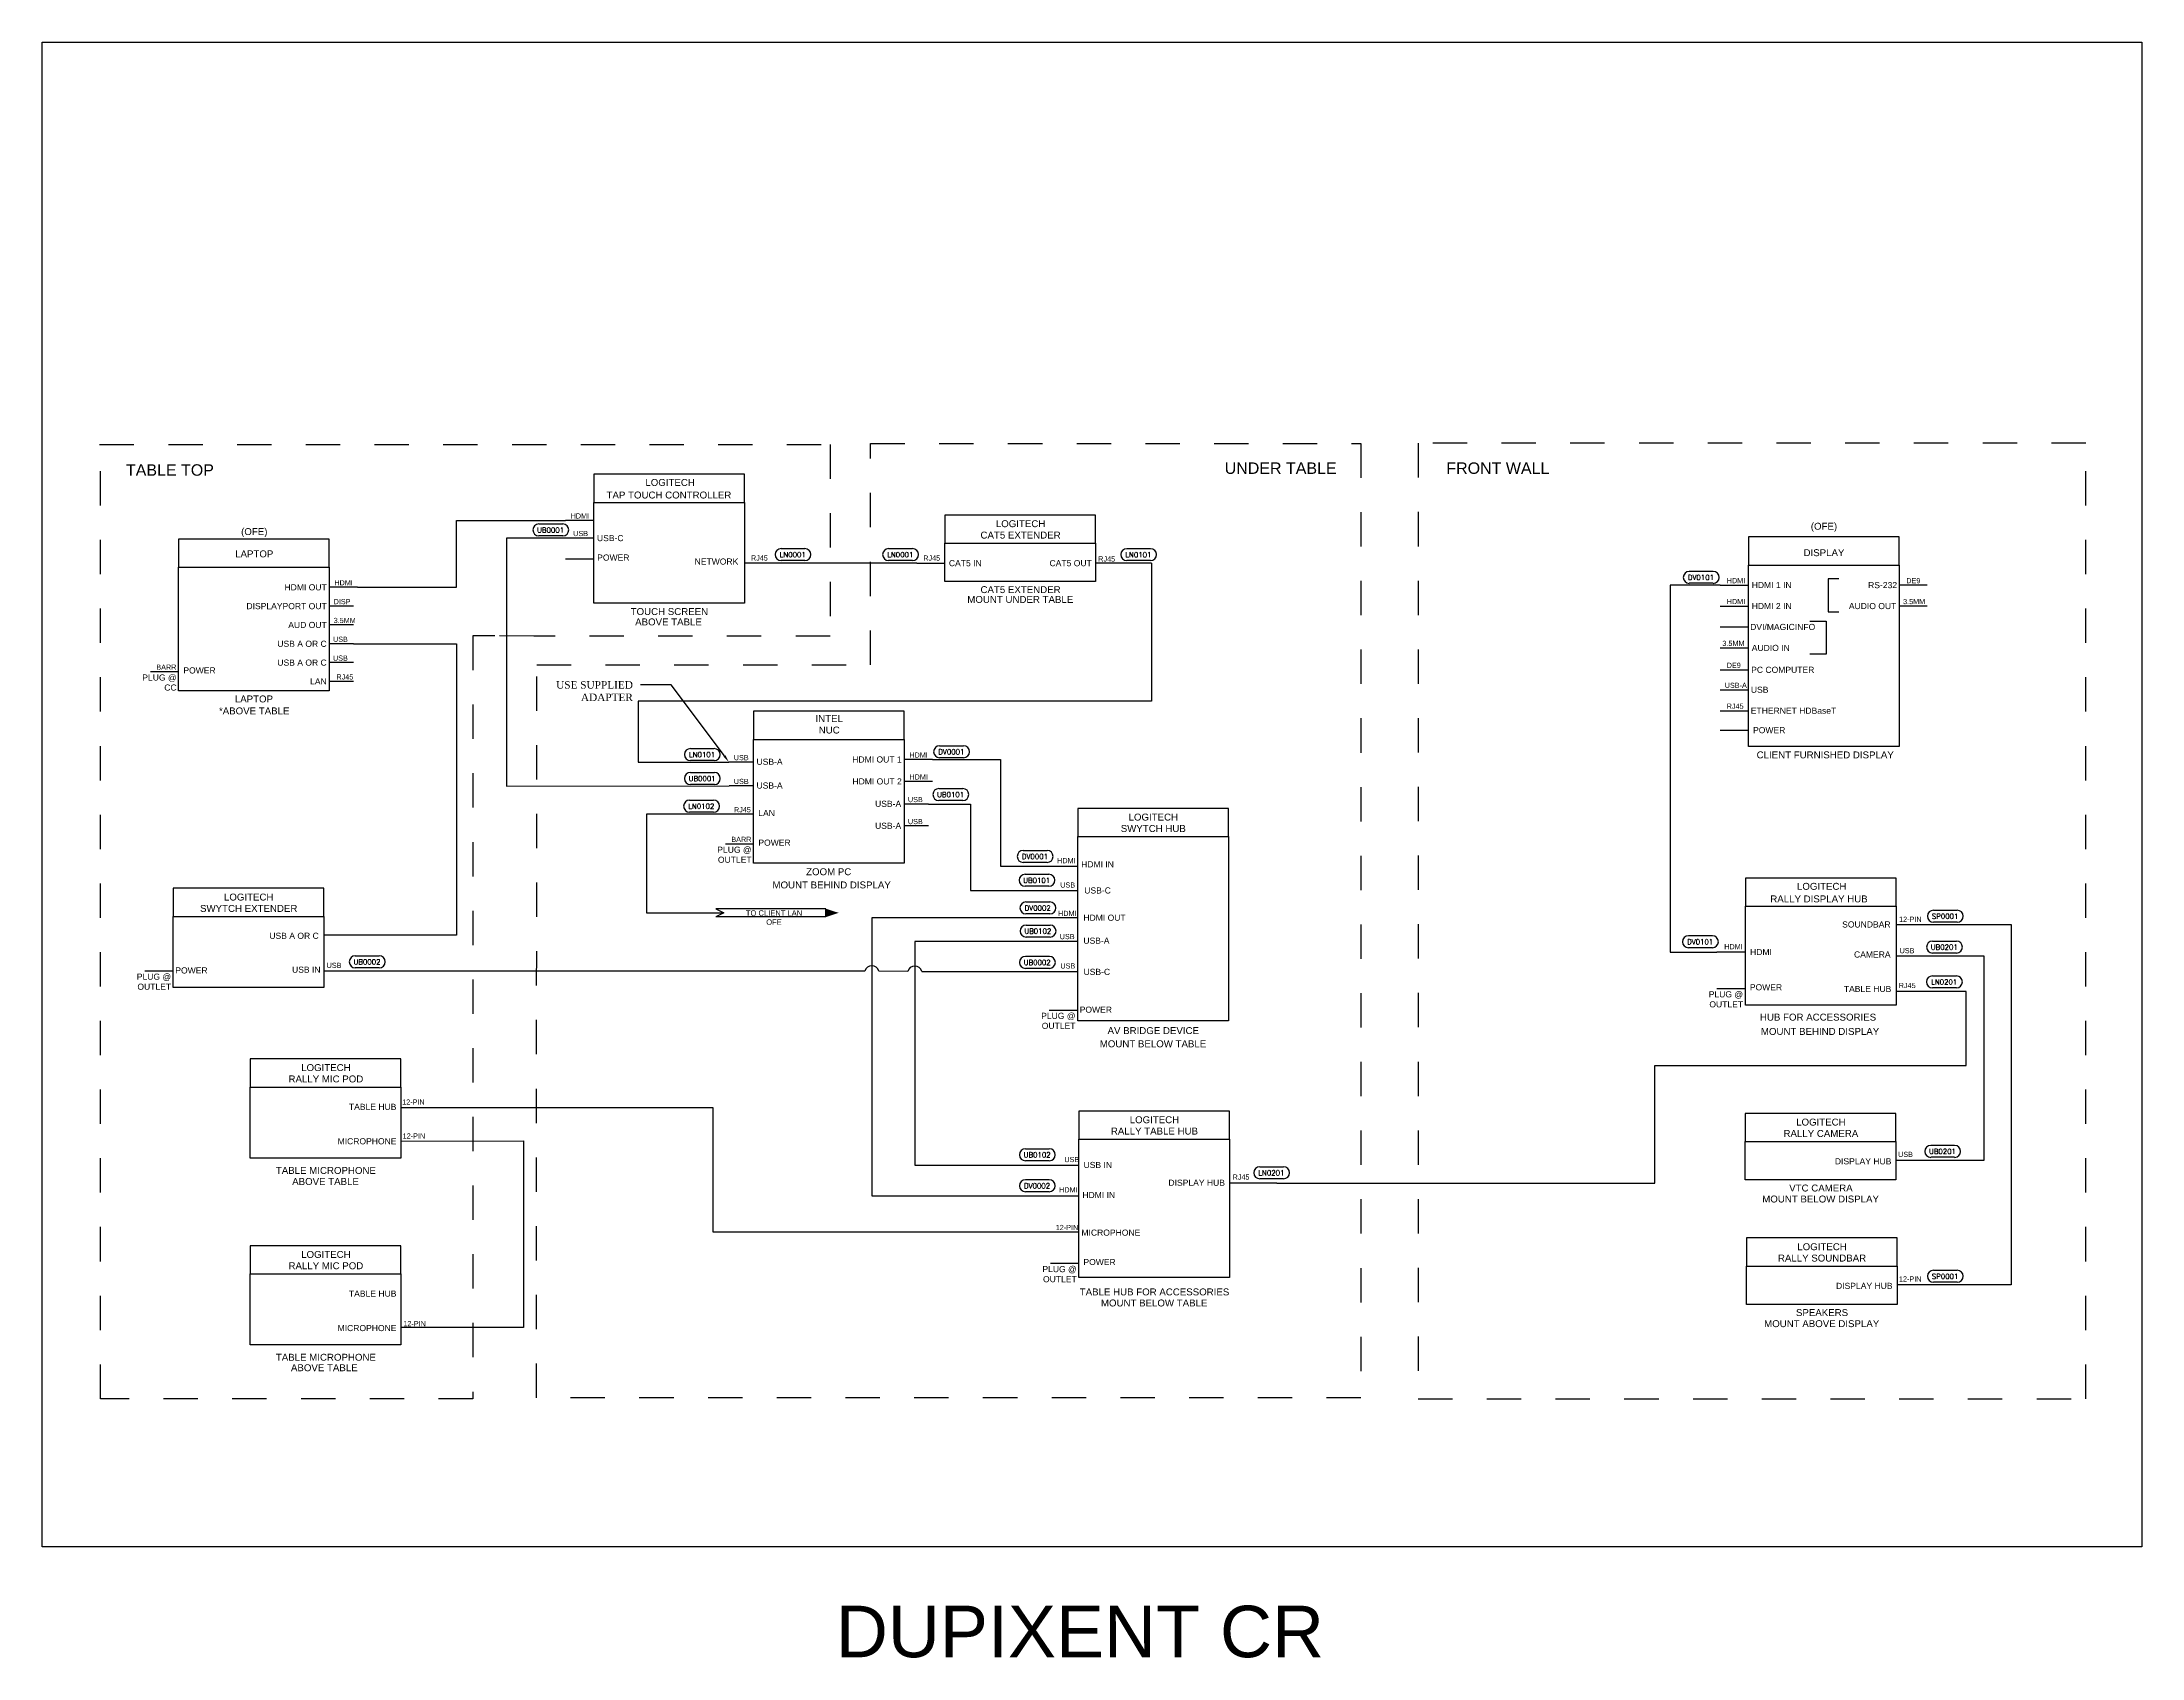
# Model space of a CAD drawing. Header units: inches. Extents: x 8 to 214, y -1 to 40.
# Drawn here: x 53.77 to 84.32, y -0.71 to 22.81 of the extents above; entities that cross this region are included whole.
import ezdxf
from ezdxf import colors
from ezdxf.entities.mleader import LeaderData, LeaderLine
from ezdxf.enums import TextEntityAlignment as Align
from ezdxf.math import Vec2, Vec3

# ---------------------------------------------------------------- set-up
doc = ezdxf.new("R2010")
doc.units = ezdxf.units.IN
doc.header["$MEASUREMENT"] = 0
doc.linetypes.add('1DASH', pattern=[1, 0.5, -0.5])
for name, color, linetype in [('AV-1-DASH', 3, '1DASH'), ('AV-CABLE-AUDIO', 4, 'Continuous'), ('AV-CABLE-CNTRL', 2, 'Continuous'), ('AV-CABLE-VIDEO', 6, 'Continuous'), ('AV-CBL-AUDIO', 4, 'Continuous'), ('AV-DEVICE', 4, 'Continuous'), ('AV-NOTE', 1, 'Continuous'), ('AV-TEXT', 2, 'Continuous')]:
    doc.layers.add(name, color=color, linetype=linetype)
doc.layers.add('AV-VPRT', color=9, linetype='Continuous', plot=False)
doc.styles.add('AVCON', font='BOOKOS.TTF')
doc.styles.add('PDF Arial', font='arial.ttf')
doc.styles.get("Standard").update_dxf_attribs({"font": 'simplex.shx'})
doc.styles.add('WL-BASE', font='arial.ttf')

# ---------------------------------------------------------------- blocks, each defined once
blk = doc.blocks.new('WIRE_LABEL')
at = {"layer": 'AV-TEXT'}
for p, q in [((-0.137, 0.141), (0.143, 0.141)), ((0.143, 0), (-0.137, 0))]:
    blk.add_line(p, q, dxfattribs=at)
for centre, start, end in [((-0.137, 0.07), 90, 270), ((0.143, 0.07), 270, 90)]:
    blk.add_arc(centre, 0.0703, start, end, dxfattribs=at)
blk.add_attdef('NUMBER', text='', height=0.06, dxfattribs=at).set_placement((0, 0.039), align=Align.CENTER)

msp = doc.modelspace()

# ---------------------------------------------------------------- linework, layer by layer
for points in [[(61.795, 16.107), (63.987, 16.107), (63.987, 16.518), (61.795, 16.518)], [(61.795, 16.107), (63.987, 16.107), (63.987, 14.641), (61.795, 14.641)], [(66.905, 15.512), (69.096, 15.512), (69.096, 15.923), (66.905, 15.923)], [(66.905, 15.512), (69.096, 15.512), (69.096, 14.954), (66.905, 14.954)], [(64.121, 12.655), (66.313, 12.655), (66.313, 13.066), (64.121, 13.066)], [(64.121, 12.655), (66.313, 12.655), (66.313, 10.857), (64.121, 10.857)], [(68.836, 11.243), (71.028, 11.243), (71.028, 11.654), (68.836, 11.654)], [(68.836, 11.243), (71.028, 11.243), (71.028, 8.56), (68.836, 8.56)], [(55.674, 10.079), (57.866, 10.079), (57.866, 10.49), (55.674, 10.49)], [(78.55, 10.229), (80.742, 10.229), (80.742, 10.64), (78.55, 10.64)], [(78.55, 10.229), (80.742, 10.229), (80.742, 8.788), (78.55, 8.788)], [(55.674, 10.079), (57.866, 10.079), (57.866, 9.047), (55.674, 9.047)], [(56.797, 7.597), (58.989, 7.597), (58.989, 8.008), (56.797, 8.008)], [(56.797, 7.597), (58.989, 7.597), (58.989, 6.564), (56.797, 6.564)], [(68.853, 6.838), (71.045, 6.838), (71.045, 7.249), (68.853, 7.249)], [(78.549, 6.803), (80.741, 6.803), (80.741, 7.214), (78.549, 7.214)], [(68.853, 6.838), (71.045, 6.838), (71.045, 4.824), (68.853, 4.824)], [(78.549, 6.803), (80.741, 6.803), (80.741, 6.245), (78.549, 6.245)], [(56.798, 4.878), (58.99, 4.878), (58.99, 5.289), (56.798, 5.289)], [(78.565, 4.99), (80.757, 4.99), (80.757, 5.401), (78.565, 5.401)], [(78.565, 4.99), (80.757, 4.99), (80.757, 4.432), (78.565, 4.432)], [(56.798, 4.878), (58.99, 4.878), (58.99, 3.846), (56.798, 3.846)]]:
    msp.add_lwpolyline(points, close=True)
at = {"color": 1}
for points in [[(78.594, 15.193), (80.786, 15.193), (80.786, 15.604), (78.594, 15.604)], [(55.755, 15.162), (57.947, 15.162), (57.947, 15.573), (55.755, 15.573)], [(55.755, 15.162), (57.947, 15.162), (57.947, 13.363), (55.755, 13.363)], [(78.594, 15.193), (80.786, 15.193), (80.786, 12.555), (78.594, 12.555)]]:
    msp.add_lwpolyline(points, close=True, dxfattribs=at)
at = {"layer": 'AV-1-DASH'}
for points in [[(54.606, 16.95), (65.233, 16.95), (65.233, 14.162), (60.923, 14.162), (60.357, 14.163), (60.036, 14.164), (60.036, 3.061), (54.619, 3.061), (54.619, 16.95)], [(60.967, 13.744), (65.822, 13.744), (65.822, 16.964), (72.958, 16.964), (72.958, 16.964), (72.958, 3.074), (60.961, 3.074), (60.967, 13.597)], [(73.789, 16.967), (73.789, 3.061), (83.503, 3.061), (83.503, 16.967), (73.789, 16.967)]]:
    msp.add_lwpolyline(points, dxfattribs=at)
at = {"layer": 'AV-CABLE-AUDIO', "color": 2}
msp.add_line((61.793, 15.588), (60.524, 15.588), dxfattribs=at)
at = {"layer": 'AV-CABLE-AUDIO', "color": 1}
for p, q in [((61.385, 15.287), (61.796, 15.287)), ((79.909, 14.994), (79.756, 14.994)), ((79.756, 14.994), (79.756, 14.515)), ((79.486, 14.376), (79.725, 14.376)), ((79.725, 14.376), (79.725, 13.897)), ((79.756, 14.515), (79.909, 14.515)), ((79.725, 13.897), (79.486, 13.897)), ((55.344, 13.644), (55.755, 13.644)), ((78.183, 12.792), (78.594, 12.792)), ((63.71, 11.138), (64.121, 11.138)), ((55.265, 9.29), (55.676, 9.29)), ((78.135, 9.033), (78.546, 9.033)), ((68.422, 8.719), (68.833, 8.719)), ((68.44, 5.034), (68.851, 5.034))]:
    msp.add_line(p, q, dxfattribs=at)
at = {"layer": 'AV-CABLE-AUDIO'}
for p, q in [((81.197, 14.598), (80.786, 14.598)), ((78.183, 13.989), (78.594, 13.989))]:
    msp.add_line(p, q, dxfattribs=at)
at = {"layer": 'AV-CABLE-CNTRL'}
for p, q in [((66.494, 15.222), (66.905, 15.222)), ((69.908, 15.222), (69.096, 15.222)), ((58.301, 14.049), (57.947, 14.049)), ((58.301, 13.775), (57.947, 13.775)), ((58.301, 13.501), (57.947, 13.501)), ((78.183, 13.67), (78.594, 13.67)), ((78.183, 13.38), (78.594, 13.38)), ((78.183, 13.075), (78.594, 13.075)), ((64.121, 12.326), (63.767, 12.326)), ((64.121, 11.981), (63.767, 11.981)), ((66.666, 11.716), (66.313, 11.716)), ((64.12, 11.568), (63.766, 11.568)), ((66.666, 11.397), (66.313, 11.397)), ((65.172, 10.192), (63.57, 10.192)), ((63.57, 10.192), (63.69, 10.133)), ((63.69, 10.133), (63.57, 10.074)), ((65.172, 10.075), (65.172, 10.192)), ((65.172, 10.074), (63.57, 10.074)), ((71.733, 6.201), (71.045, 6.201))]:
    msp.add_line(p, q, dxfattribs=at)
at = {"layer": 'AV-CABLE-CNTRL', "color": 1}
msp.add_line((65.172, 10.074), (65.172, 10.192), dxfattribs=at)
at = {"layer": 'AV-CABLE-CNTRL'}
for points in [[(60.524, 15.588), (60.524, 11.979), (63.767, 11.981)], [(69.908, 15.222), (69.908, 13.214), (62.44, 13.214), (62.44, 12.328), (63.761, 12.326)], [(66.494, 15.222), (63.987, 15.222)], [(58.301, 14.049), (59.799, 14.049), (59.799, 9.808), (57.866, 9.808)], [(66.666, 11.716), (67.276, 11.716), (67.276, 10.46), (68.836, 10.46)], [(63.766, 11.568), (62.563, 11.568), (62.563, 10.133), (63.69, 10.133)], [(80.742, 9.963), (82.417, 9.963), (82.417, 4.72), (80.757, 4.72)], [(68.836, 9.716), (66.466, 9.716), (66.466, 6.461), (68.853, 6.461)], [(80.742, 9.509), (82.019, 9.509), (82.019, 6.531), (80.741, 6.531)], [(65.738, 9.284), (57.866, 9.284)], [(66.363, 9.279), (65.943, 9.284)], [(66.568, 9.279), (68.836, 9.279)], [(71.733, 6.201), (77.233, 6.201), (77.233, 7.909), (81.761, 7.909), (81.761, 8.989), (80.742, 8.989)], [(68.853, 5.485), (63.532, 5.485), (63.532, 7.293), (58.989, 7.293)], [(58.989, 6.812), (60.772, 6.817)], [(60.772, 6.817), (60.772, 4.099), (58.993, 4.099)]]:
    msp.add_lwpolyline(points, dxfattribs=at)
for centre in [(65.841, 9.257), (66.465, 9.252)]:
    msp.add_arc(centre, 0.106, 15, 165, dxfattribs=at)
msp.add_solid([(65.172, 10.194), (65.357, 10.133), (65.172, 10.071)], dxfattribs=at)
at = {"layer": 'AV-CABLE-VIDEO'}
for p, q in [((61.795, 15.844), (61.384, 15.844)), ((58.358, 14.871), (57.947, 14.871)), ((66.724, 12.365), (66.313, 12.365)), ((66.725, 12.046), (66.314, 12.046)), ((78.544, 9.562), (78.133, 9.562))]:
    msp.add_line(p, q, dxfattribs=at)
at = {"layer": 'AV-CABLE-VIDEO', "color": 6}
for p, q in [((78.183, 14.903), (78.594, 14.903)), ((78.183, 14.598), (78.594, 14.598)), ((78.183, 14.294), (78.594, 14.294))]:
    msp.add_line(p, q, dxfattribs=at)
at = {"layer": 'AV-CABLE-VIDEO', "color": 2}
msp.add_line((81.197, 14.903), (80.786, 14.903), dxfattribs=at)
at = {"layer": 'AV-CABLE-VIDEO', "color": 114, "true_color": 0x139b48}
msp.add_line((58.301, 14.597), (57.947, 14.597), dxfattribs=at)
at = {"layer": 'AV-CABLE-VIDEO'}
for points in [[(58.358, 14.871), (59.797, 14.871), (59.797, 15.841), (61.384, 15.841)], [(78.183, 14.903), (77.457, 14.903), (77.457, 9.562), (78.133, 9.562)], [(66.724, 12.365), (67.711, 12.365), (67.711, 10.814), (68.836, 10.814)], [(68.836, 10.061), (65.843, 10.061), (65.843, 6.016), (68.853, 6.016)]]:
    msp.add_lwpolyline(points, dxfattribs=at)
at = {"layer": 'AV-CBL-AUDIO'}
msp.add_line((58.301, 14.323), (57.947, 14.323), dxfattribs=at)
at = {"layer": 'AV-VPRT'}
msp.add_lwpolyline([(53.768, 22.807), (84.321, 22.807), (84.321, 0.905), (53.768, 0.905)], close=True, dxfattribs=at)

# ---------------------------------------------------------------- block references
at = {"layer": 'AV-DEVICE', "xscale": 1.241608134679848, "yscale": 1.241608134679848, "zscale": 1.241608134679848}
for p, values in [((61.167, 15.618), {'NUMBER': 'UB0001'}), ((64.69, 15.26), {'NUMBER': 'LN0001'}), ((66.255, 15.26), {'NUMBER': 'LN0001'}), ((69.719, 15.259), {'NUMBER': 'LN0101'}), ((77.904, 14.929), {'NUMBER': 'DV0101'}), ((66.998, 12.391), {'NUMBER': 'DV0001'}), ((63.371, 12.35), {'NUMBER': 'LN0101'}), ((63.372, 12.001), {'NUMBER': 'UB0001'}), ((66.987, 11.768), {'NUMBER': 'UB0101'}), ((63.36, 11.599), {'NUMBER': 'LN0102'}), ((68.214, 10.867), {'NUMBER': 'DV0001'}), ((68.24, 10.52), {'NUMBER': 'UB0101'}), ((68.254, 10.117), {'NUMBER': 'DV0002'}), ((81.456, 9.997), {'NUMBER': 'SP0001'}), ((68.256, 9.781), {'NUMBER': 'UB0102'}), ((77.893, 9.626), {'NUMBER': 'DV0101'}), ((58.496, 9.333), {'NUMBER': 'UB0002'}), ((68.247, 9.325), {'NUMBER': 'UB0002'}), ((81.444, 9.548), {'NUMBER': 'UB0201'}), ((81.443, 9.041), {'NUMBER': 'LN0201'}), ((81.418, 6.575), {'NUMBER': 'UB0201'}), ((68.246, 6.525), {'NUMBER': 'UB0102'}), ((71.654, 6.263), {'NUMBER': 'LN0201'}), ((68.245, 6.075), {'NUMBER': 'DV0002'}), ((81.456, 4.756), {'NUMBER': 'SP0001'})]:
    msp.add_blockref('WIRE_LABEL', p, dxfattribs=at).add_auto_attribs(values)

# ---------------------------------------------------------------- texts
at = {"style": 'WL-BASE'}
for s, height, p in [('TABLE TOP', 0.1665, (54.989, 16.578)), ('UNDER TABLE', 0.16652, (70.975, 16.605)), ('FRONT WALL', 0.1665, (74.2, 16.605))]:
    msp.add_text(s, height=height, dxfattribs=at).set_placement(p, align=Align.MIDDLE_LEFT)
for s, height, p in [('TAP TOUCH CONTROLLER', 0.10083, (63.797, 16.214)), ('LOGITECH', 0.1008, (63.266, 16.397)), ('TOUCH SCREEN', 0.10083, (63.459, 14.518)), ('ZOOM PC', 0.1008, (65.542, 10.731)), ('LOGITECH', 0.1008, (80.021, 10.519)), ('RALLY DISPLAY HUB', 0.10083, (80.33, 10.336)), ('HUB FOR ACCESSORIES', 0.10083, (80.453, 8.615))]:
    msp.add_text(s, height=height, dxfattribs=at).set_placement(p, align=Align.MIDDLE_RIGHT)
for s, height, p in [('CAT5 EXTENDER', 0.10083, (68.005, 14.837)), ('AV BRIDGE DEVICE', 0.10083, (69.936, 8.419)), ('TABLE MICROPHONE', 0.10083, (57.898, 6.384)), ('VTC CAMERA', 0.1008, (79.65, 6.128)), ('TABLE HUB FOR ACCESSORIES', 0.10083, (69.954, 4.616)), ('SPEAKERS', 0.1008, (79.666, 4.315)), ('TABLE MICROPHONE', 0.10083, (57.898, 3.665)), ('DUPIXENT CR', 0.75, (68.869, -0.326))]:
    msp.add_text(s, height=height, dxfattribs=at).set_placement(p, align=Align.MIDDLE_CENTER)
at = {"color": 1, "style": 'WL-BASE'}
for s, height, p in [('ABOVE TABLE', 0.10083, (62.883, 14.367)), ('LAPTOP', 0.1008, (56.851, 13.246)), ('*ABOVE TABLE', 0.10083, (56.855, 13.072)), ('MOUNT BELOW TABLE', 0.10083, (69.932, 8.227)), ('ABOVE TABLE', 0.10083, (57.893, 6.223)), ('MOUNT BELOW DISPLAY', 0.10083, (79.645, 5.968)), ('MOUNT BELOW TABLE', 0.10083, (69.949, 4.455)), ('MOUNT ABOVE DISPLAY', 0.10083, (79.661, 4.154)), ('ABOVE TABLE', 0.10083, (57.875, 3.512))]:
    msp.add_text(s, height=height, dxfattribs=at).set_placement(p, align=Align.MIDDLE_CENTER)
msp.add_text('CLIENT FURNISHED DISPLAY', height=0.10083, dxfattribs=at).set_placement((80.71, 12.432), align=Align.MIDDLE_RIGHT)
at = {"attachment_point": 2, "style": 'WL-BASE'}
for s, heights, insert, char_height in [('CAT5 EXTENDER', [0], (68.005, 15.681), 0.10083), ('LOGITECH', [0], (68.005, 15.847), 0.1008), ('INTEL\\PNUC', [0.445], (65.221, 13.012), 0.1008), ('SWYTCH HUB', [0], (69.936, 11.411), 0.1008), ('LOGITECH', [0], (69.936, 11.577), 0.1008), ('LOGITECH', [0], (56.775, 10.413), 0.1008), ('SWYTCH EXTENDER', [0], (56.775, 10.248), 0.10083), ('RALLY MIC POD', [0], (57.898, 7.766), 0.10083), ('LOGITECH', [0], (57.898, 7.931), 0.1008), ('LOGITECH', [0], (69.953, 7.172), 0.1008), ('LOGITECH', [0], (79.649, 7.138), 0.1008), ('RALLY TABLE HUB', [0], (69.953, 7.007), 0.10083), ('RALLY CAMERA', [0], (79.649, 6.972), 0.10083), ('LOGITECH', [0], (57.898, 5.212), 0.1008), ('LOGITECH', [0], (79.666, 5.324), 0.1008), ('RALLY MIC POD', [0], (57.898, 5.047), 0.10083), ('RALLY SOUNDBAR', [0], (79.666, 5.159), 0.10083)]:
    msp.add_mtext_dynamic_manual_height_columns(s, width=3.03705, gutter_width=1, heights=heights, dxfattribs=dict(at, insert=insert, char_height=char_height))
at = {"color": 1, "attachment_point": 2, "style": 'WL-BASE'}
for s, heights, insert, char_height in [('(OFE)', [0], (79.694, 15.81), 0.1008), ('LAPTOP', [0.114], (56.856, 15.408), 0.1008), ('\\pxqr;DISPLAY', [0], (78.473, 15.425), 0.10083)]:
    msp.add_mtext_dynamic_manual_height_columns(s, width=3.03705, gutter_width=1, heights=heights, dxfattribs=dict(at, insert=insert, char_height=char_height))
at = {"layer": 'AV-CABLE-AUDIO', "color": 2, "style": 'WL-BASE'}
for s, height, p in [('USB-C', 0.089, (62.229, 15.587)), ('USB-C', 0.089, (69.319, 10.459)), ('SOUNDBAR', 0.089, (80.663, 9.964)), ('USB-A', 0.089, (69.299, 9.728)), ('CAMERA', 0.089, (80.663, 9.527)), ('USB IN', 0.089, (57.82, 9.306)), ('USB-C', 0.089, (69.308, 9.274)), ('TABLE HUB', 0.089, (80.674, 9.026)), ('TABLE HUB', 0.089, (58.924, 7.31)), ('MICROPHONE', 0.089, (58.925, 6.809)), ('USB IN', 0.089, (69.336, 6.464)), ('DISPLAY HUB', 0.08905, (80.675, 6.517)), ('DISPLAY HUB', 0.08905, (70.979, 6.205)), ('MICROPHONE', 0.089, (69.747, 5.479)), ('TABLE HUB', 0.089, (58.924, 4.592)), ('DISPLAY HUB', 0.08905, (80.692, 4.704)), ('MICROPHONE', 0.089, (58.925, 4.09))]:
    msp.add_text(s, height=height, dxfattribs=at).set_placement(p, align=Align.MIDDLE_RIGHT)
at = {"layer": 'AV-CABLE-AUDIO', "color": 1, "style": 'WL-BASE'}
for s, p in [('POWER', (62.315, 15.304)), ('PLUG @', (55.726, 13.558)), ('CC', (55.726, 13.412)), ('POWER', (56.294, 13.661)), ('POWER', (79.132, 12.792)), ('PLUG @', (64.092, 11.052)), ('POWER', (64.66, 11.155)), ('OUTLET', (64.092, 10.906)), ('PLUG @', (55.646, 9.204)), ('POWER', (56.177, 9.295)), ('OUTLET', (55.646, 9.058)), ('PLUG @', (78.517, 8.947)), ('POWER', (79.085, 9.05)), ('PLUG @', (68.804, 8.634)), ('POWER', (69.335, 8.724)), ('OUTLET', (78.517, 8.801)), ('OUTLET', (68.804, 8.488)), ('PLUG @', (68.822, 4.948)), ('POWER', (69.389, 5.051)), ('OUTLET', (68.822, 4.802))]:
    msp.add_text(s, height=0.089, dxfattribs=at).set_placement(p, align=Align.MIDDLE_RIGHT)
at = {"layer": 'AV-CABLE-AUDIO', "color": 2, "style": 'WL-BASE'}
for s, p in [('RJ45', (64.082, 15.26)), ('RJ45', (66.589, 15.259)), ('RJ45', (69.135, 15.246)), ('USB', (80.794, 9.545)), ('USB', (80.772, 6.58))]:
    msp.add_text(s, height=0.0753, dxfattribs=at).set_placement(p)
at = {"layer": 'AV-CABLE-AUDIO', "style": 'WL-BASE'}
for p in [(80.845, 14.626), (78.216, 14.017)]:
    msp.add_text('3.5MM', height=0.0753, dxfattribs=at).set_placement(p)
for s, p in [('AUDIO OUT', (80.747, 14.598)), ('AUDIO IN', (79.196, 13.989))]:
    msp.add_text(s, height=0.089, dxfattribs=at).set_placement(p, align=Align.MIDDLE_RIGHT)
at = {"layer": 'AV-CABLE-AUDIO', "color": 1, "style": 'WL-BASE'}
for p in [(55.431, 13.671), (63.797, 11.165)]:
    msp.add_text('BARR', height=0.0753, dxfattribs=at).set_placement(p)
at = {"layer": 'AV-CABLE-AUDIO', "color": 6, "style": 'WL-BASE'}
msp.add_text('HDMI', height=0.089, dxfattribs=at).set_placement((78.937, 9.562), align=Align.MIDDLE_RIGHT)
at = {"layer": 'AV-CABLE-CNTRL', "style": 'WL-BASE'}
for s, p in [('USB', (61.496, 15.616)), ('USB', (58.001, 14.077)), ('USB', (58.001, 13.803)), ('DE9', (78.279, 13.698)), ('RJ45', (58.052, 13.529)), ('USB-A', (78.25, 13.407)), ('RJ45', (78.279, 13.103)), ('USB', (63.833, 12.354)), ('USB', (63.833, 12.008)), ('RJ45', (63.835, 11.596)), ('USB', (66.366, 11.744)), ('USB', (66.366, 11.424)), ('USB', (68.582, 10.501)), ('USB', (68.575, 9.75)), ('12-PIN', (80.787, 10.002)), ('USB', (57.908, 9.331)), ('USB', (68.584, 9.323)), ('RJ45', (80.782, 9.038)), ('12-PIN', (59.008, 7.342)), ('12-PIN', (59.015, 6.848)), ('USB', (68.642, 6.505)), ('RJ45', (71.09, 6.25)), ('12-PIN', (68.517, 5.516)), ('12-PIN', (80.785, 4.767)), ('12-PIN', (59.025, 4.117))]:
    msp.add_text(s, height=0.0753, dxfattribs=at).set_placement(p)
for s, p in [('NETWORK', (63.263, 15.246)), ('CAT5 IN', (66.962, 15.222))]:
    msp.add_text(s, height=0.089, dxfattribs=at).set_placement(p, align=Align.MIDDLE_LEFT)
for s, height, p in [('CAT5 OUT', 0.089, (69.041, 15.222)), ('USB A OR C', 0.089, (57.91, 14.049)), ('USB A OR C', 0.089, (57.91, 13.775)), ('LAN', 0.089, (57.91, 13.501)), ('PC COMPUTER', 0.08905, (79.554, 13.67)), ('USB', 0.089, (78.886, 13.38)), ('ETHERNET HDBaseT', 0.08905, (79.873, 13.075)), ('USB-A', 0.089, (64.543, 12.332)), ('USB-A', 0.089, (64.543, 11.986)), ('LAN', 0.089, (64.431, 11.585)), ('USB-A', 0.089, (66.268, 11.72)), ('USB-A', 0.089, (66.268, 11.4)), ('USB A OR C', 0.089, (57.794, 9.799))]:
    msp.add_text(s, height=height, dxfattribs=at).set_placement(p, align=Align.MIDDLE_RIGHT)
at = {"layer": 'AV-CABLE-CNTRL', "insert": (63.209, 9.958), "char_height": 0.07878, "width": 2.41828, "attachment_point": 7, "style": 'PDF Arial'}
msp.add_mtext('\\pxqc;TO CLIENT LAN\\POFE ', dxfattribs=at)
at = {"layer": 'AV-CABLE-VIDEO', "style": 'WL-BASE'}
for p in [(61.458, 15.872), (58.021, 14.899), (66.387, 12.392), (66.388, 12.073), (78.243, 9.603)]:
    msp.add_text('HDMI', height=0.0753, dxfattribs=at).set_placement(p)
at = {"layer": 'AV-CABLE-VIDEO', "color": 6, "style": 'WL-BASE'}
for p in [(78.279, 14.93), (78.279, 14.626), (68.537, 10.855), (68.551, 10.087), (68.566, 6.064)]:
    msp.add_text('HDMI', height=0.0753, dxfattribs=at).set_placement(p)
at = {"layer": 'AV-CABLE-VIDEO', "color": 2, "style": 'WL-BASE'}
msp.add_text('DE9', height=0.0753, dxfattribs=at).set_placement((80.892, 14.93))
at = {"layer": 'AV-CABLE-VIDEO', "style": 'WL-BASE'}
for s, p in [('HDMI OUT', (57.91, 14.871)), ('HDMI OUT 1', (66.275, 12.365)), ('HDMI OUT 2', (66.277, 12.046))]:
    msp.add_text(s, height=0.089, dxfattribs=at).set_placement(p, align=Align.MIDDLE_RIGHT)
at = {"layer": 'AV-CABLE-VIDEO', "color": 114, "true_color": 0x139b48, "style": 'WL-BASE'}
msp.add_text('DISP', height=0.0753, dxfattribs=at).set_placement((58.011, 14.625))
at = {"layer": 'AV-CABLE-VIDEO', "color": 6, "style": 'WL-BASE'}
for s, height, p in [('HDMI 1 IN', 0.089, (79.223, 14.903)), ('HDMI 2 IN', 0.089, (79.223, 14.598)), ('DVI/MAGICINFO', 0.08905, (79.567, 14.294)), ('HDMI IN', 0.089, (69.363, 10.839)), ('HDMI OUT', 0.089, (69.534, 10.062)), ('HDMI IN', 0.089, (69.381, 6.025))]:
    msp.add_text(s, height=height, dxfattribs=at).set_placement(p, align=Align.MIDDLE_RIGHT)
at = {"layer": 'AV-CABLE-VIDEO', "color": 2, "style": 'WL-BASE'}
msp.add_text('RS-232', height=0.089, dxfattribs=at).set_placement((80.758, 14.903), align=Align.MIDDLE_RIGHT)
at = {"layer": 'AV-CABLE-VIDEO', "color": 114, "true_color": 0x139b48, "style": 'WL-BASE'}
msp.add_text('DISPLAYPORT OUT', height=0.08905, dxfattribs=at).set_placement((57.91, 14.597), align=Align.MIDDLE_RIGHT)
at = {"layer": 'AV-CBL-AUDIO', "style": 'WL-BASE'}
msp.add_text('AUD OUT', height=0.089, dxfattribs=at).set_placement((57.91, 14.323), align=Align.MIDDLE_RIGHT)
msp.add_text('3.5MM', height=0.0753, dxfattribs=at).set_placement((58.011, 14.351))
at = {"layer": 'AV-NOTE', "style": 'WL-BASE'}
msp.add_text('MOUNT UNDER TABLE', height=0.10083, dxfattribs=at).set_placement((68.001, 14.694), align=Align.MIDDLE_CENTER)
for p in [(66.117, 10.539), (80.498, 8.407)]:
    msp.add_text('MOUNT BEHIND DISPLAY', height=0.10083, dxfattribs=at).set_placement(p, align=Align.MIDDLE_RIGHT)
at = {"layer": 'AV-NOTE', "color": 1, "insert": (56.856, 15.732), "char_height": 0.1008, "attachment_point": 2, "style": 'WL-BASE'}
msp.add_mtext_dynamic_manual_height_columns('(OFE)', width=3.03705, gutter_width=1, heights=[0], dxfattribs=at)

# ---------------------------------------------------------------- leaders
at = {"layer": 'AV-NOTE'}
ml = msp.add_multileader_mtext('Standard', dxfattribs=at)
ml.set_content('USE SUPPLIED\\PADAPTER', color=256, style='AVCON')
ml.set_leader_properties()
ml.build(insert=Vec2(0, 0))
ml.multileader.update_dxf_attribs({"dogleg_length": 0.36, "arrow_head_size": 0.109})
ctx = ml.context
ctx.base_point, ctx.char_height, ctx.arrow_head_size, ctx.landing_gap_size, ctx.plane_origin = Vec3(61.052, 13.451), 0.10864, 0.109, 0.112, Vec3(63.058, 18.876)
ctx.text_align_type = 2
notes = []
notes.append((ctx, [(1, (1, 1, 0), (62.923, 13.451), (-1, 0), 0.447, [(0, [(63.761, 12.329)], 0, [])])]))
ctx.mtext.insert, ctx.mtext.alignment, ctx.mtext.flow_direction = Vec3(62.365, 13.505), 3, 5
for ctx, leaders in notes:
    for number, flags, end, landing, length, lines in leaders:
        leader = LeaderData()
        leader.index, (leader.has_last_leader_line, leader.has_dogleg_vector, leader.attachment_direction) = number, flags
        leader.last_leader_point, leader.dogleg_vector, leader.dogleg_length = Vec3(end), Vec3(landing), length
        for number, points, colour, breaks in lines:
            line = LeaderLine()
            line.index, line.vertices, line.color, line.breaks = number, Vec3.list(points), colors.encode_raw_color(colour), breaks
            leader.lines.append(line)
        ctx.leaders.append(leader)

doc.saveas('drawing.dxf')
